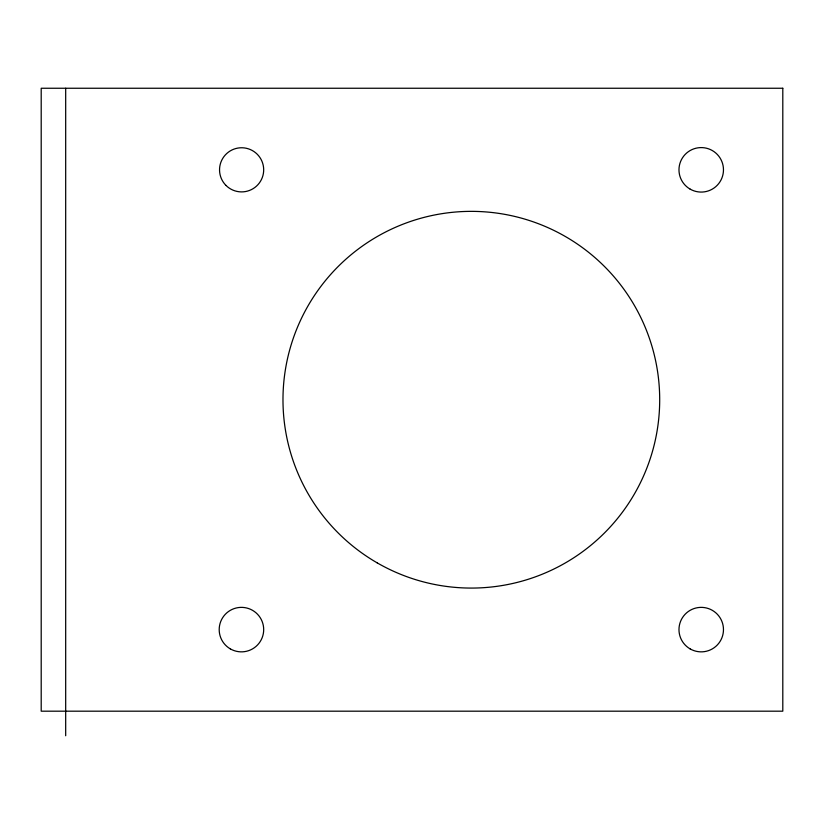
<?xml version="1.0" encoding="UTF-8"?>
<svg xmlns="http://www.w3.org/2000/svg" width="824" height="824" viewBox="0 0 824 824"><rect width="100%" height="100%" fill="white"/><g stroke="black" fill="none" stroke-linecap="round" stroke-linejoin="round"><path stroke-width="1.24" d="M65.683 88.25L65.683 735.75M782.8 88.25L41.2 88.25L41.2 711.184L782.8 711.184L782.8 88.25M226.003 185.441A22.083 22.083 0 0 0 262.938 175.543A22.083 22.083 0 0 0 235.901 148.505A22.083 22.083 0 0 0 226.003 185.441M690.1 189.098A22.248 22.248 0 0 0 723.472 169.826A22.248 22.248 0 0 0 690.1 150.565A22.248 22.248 0 0 0 690.1 189.098M230.318 648.879A22.248 22.248 0 0 0 263.69 629.608A22.248 22.248 0 0 0 230.318 610.347A22.248 22.248 0 0 0 230.318 648.879M377.155 562.844A188.366 188.366 0 0 0 659.694 399.722A188.366 188.366 0 0 0 377.155 236.591A188.366 188.366 0 0 0 377.155 562.844M690.1 648.879A22.248 22.248 0 0 0 723.472 629.608A22.248 22.248 0 0 0 690.1 610.347A22.248 22.248 0 0 0 690.1 648.879"/></g></svg>
